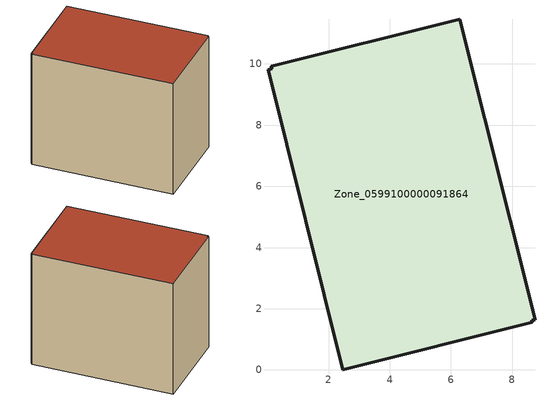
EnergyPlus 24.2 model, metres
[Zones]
Zone_0599100000091864
 floor ground (C_G): 0.14,9.84 0.12,9.92 6.29,11.47 8.75,1.64 8.63,1.62 8.65,1.55 2.47,0 0.02,9.81 z0
 wall outside (C_F): 8.75,1.64 6.29,11.47 0.12,9.92 0.14,9.84 0.02,9.81 2.47,0 8.65,1.55 8.63,1.62 8.75,1.64 z0:8.63
 roof outside (C_R): 0.14,9.84 0.02,9.81 2.47,0 8.65,1.55 8.63,1.62 8.75,1.64 6.29,11.47 0.12,9.92 z8.63
[BUILDING]
Pand.0599100000091864: North Axis=0; Terrain=City; Loads Convergence Tolerance Value=0.04; Temperature Convergence Tolerance Value=0.4; Solar Distribution=FullExterior; Maximum Number of Warmup Days=25; Minimum Number of Warmup Days=1
[Site:Location]
Rotterdam.The.Hague.AP_ZH_NLD Design_Conditions: Latitude=51.96; Longitude=4.45; Time Zone=1; Elevation=-4.5
[SITE:GROUNDTEMPERATURE:BUILDINGSURFACE]
18, 18, 18, 18, 18, 18, 18, 18, 18, 18, 18, 18
[MATERIAL] Thermal Absorptance=0.9; Solar Absorptance=0.7; Visible Absorptance=0.7
Name | Roughness | Thickness | Conductivity | Density | Specific Heat
G.TI.1965-1974 | MediumSmooth | 0.15 | 0.882353 | 540 | 1210
F.TI.1965-1974 | Rough | 0.3 | 0.697674 | 1920 | 840
R.TI.1965-1974 | MediumRough | 0.2 | 0.232558 | 1500 | 1000
[CONSTRUCTION]
C_G: G.TI.1965-1974
C_F: F.TI.1965-1974
C_R: R.TI.1965-1974
[ZONE]
Zone_0599100000091864: Type=1; Multiplier=1; Ceiling Height=Autocalculate; Volume=Autocalculate; Floor Area=autocalculate; Part of Total Floor Area=Yes
[ZONEINFILTRATION:DESIGNFLOWRATE]
Infil_Zone_0599100000091864: Zone or ZoneList or Space or SpaceList=Zone_0599100000091864; Schedule=AlwaysOn; Design Flow Rate Calculation Method=Flow/Area; Flow Rate per Floor Area=0.003; Constant Term Coefficient=1; Temperature Term Coefficient=0; Velocity Term Coefficient=0; Velocity Squared Term Coefficient=0
[HVACTEMPLATE:ZONE:IDEALLOADSAIRSYSTEM]
Zone_0599100000091864: Maximum Heating Supply Air Temperature=50; Minimum Cooling Supply Air Temperature=13; Maximum Heating Supply Air Humidity Ratio=0.0156; Minimum Cooling Supply Air Humidity Ratio=0.0077; Heating Limit=NoLimit; Cooling Limit=NoLimit; Dehumidification Control Type=ConstantSensibleHeatRatio; Cooling Sensible Heat Ratio=0.7; Dehumidification Setpoint=60; Humidification Control Type=None; Humidification Setpoint=30; Outdoor Air Method=None; Outdoor Air Flow Rate per Person=0.00944; Outdoor Air Flow Rate per Zone Floor Area=0; Outdoor Air Flow Rate per Zone=0; Demand Controlled Ventilation Type=None; Outdoor Air Economizer Type=NoEconomizer; Heat Recovery Type=None; Sensible Heat Recovery Effectiveness=0.7; Latent Heat Recovery Effectiveness=0.65
[ZONECONTROL:THERMOSTAT]
ThermostatControl_Zone_0599100000091864: Zone or ZoneList=Zone_0599100000091864; Control Type Schedule=DualSetpointControlType; Control 1=Thermostat_Zone_0599100000091864; Temperature Difference Between Cutout And Setpoint=0
[THERMOSTATSETPOINT:DUALSETPOINT]
Thermostat_Zone_0599100000091864: Heating Setpoint Temperature Schedule=HeatingSetpoint_Zone_0599100000091864; Cooling Setpoint Temperature Schedule=CoolingSetpoint_Zone_0599100000091864
[SCHEDULE:COMPACT]
HeatingSetpoint_Zone_0599100000091864: Through: 12/31, For: AllDays, Until: 24:00, 21
CoolingSetpoint_Zone_0599100000091864: Through: 12/31, For: AllDays, Until: 24:00, 24
DualSetpointControlType: Through: 12/31, For: AllDays, Until: 24:00, 4
AlwaysOn: Through: 12/31, For: AllDays, Until: 24:00, 1
